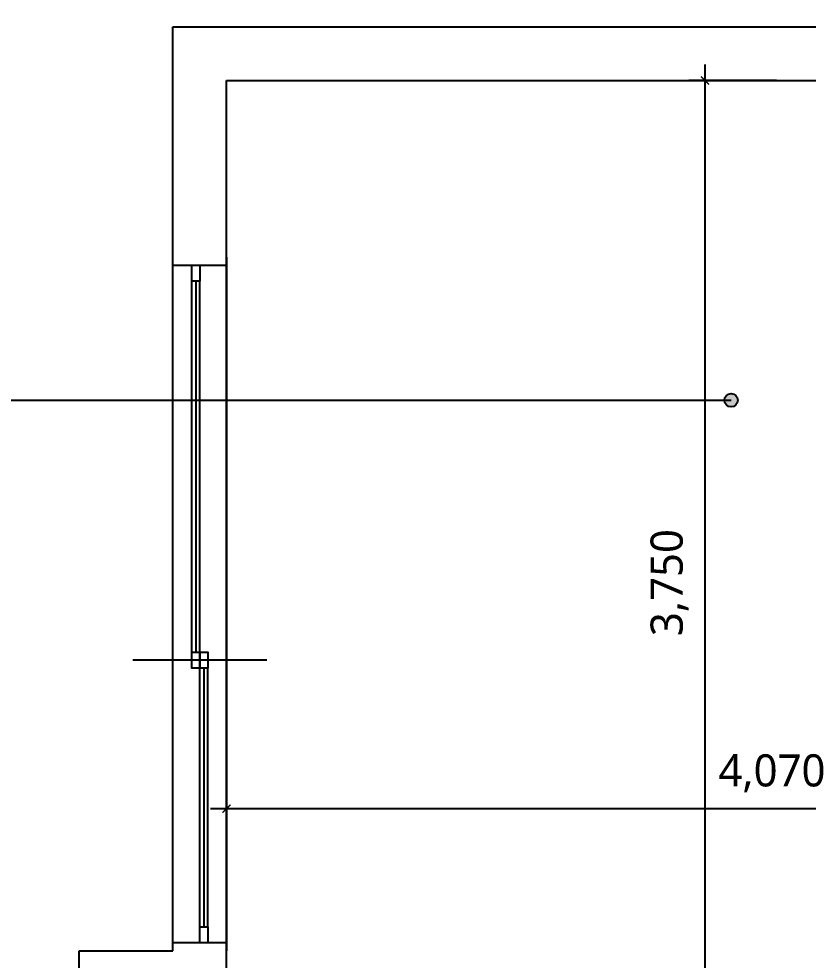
# Model space of a CAD drawing. Header units: millimetres. Extents: x 83042 to 109442, y 67232 to 86252.
# Drawn here: x 89099 to 92044, y 79426 to 82941 of the extents above; entities that cross this region are included whole.
import ezdxf

# ---------------------------------------------------------------- set-up
doc = ezdxf.new("R2010")
doc.units = ezdxf.units.MM
for name, color, linetype in [('0-ELC TEXT', 7, 'Continuous'), ('DIM', 7, 'Continuous'), ('도면층2', 2, 'Continuous'), ('도면층4', 4, 'Continuous'), ('도면층5', 5, 'Continuous')]:
    doc.layers.add(name, color=color, linetype=linetype)
doc.styles.add('HY 울릉도 L', font='malgun.ttf')
doc.dimstyles.new('60', dxfattribs={"dimscale": 60, "dimtxt": 2, "dimasz": 1, "dimexe": 1, "dimexo": 1, "dimgap": 1, "dimtad": 1, "dimdec": 0, "dimrnd": 0.05, "dimdsep": 46, "dimlunit": 6, "dimtxsty": 'HY 울릉도 L', "dimblk": 'ARCHTICK', "dimcen": 2.5, "dimdle": 1, "dimclrd": 133, "dimclre": 133, "dimclrt": 30, "dimadec": 0, "dimazin": 0, "dimtfac": 1, "dimtdec": 0, "dimtix": 1, "dimtmove": 2, "dimatfit": 3, "dimldrblk": 'ARCHTICK', "dimfxl": 1, "dimlwd": -1, "dimlwe": -1, "dimarcsym": 0})

# ---------------------------------------------------------------- blocks, each defined once
blk = doc.blocks.new('_ARCHTICK')
at = {"color": 0, "linetype": 'ByBlock', "const_width": 0.075}
blk.add_lwpolyline([(-0.25, -0.25), (0.25, 0.25)], dxfattribs=at)
blk = doc.blocks.new('*D130')
at = {"layer": 'Defpoints', "color": 0, "transparency": 16777216}
for p in [(89874, 83911), (89874, 82971), (93944, 82971), (91660.4, 74682.8), (91739, 74682.8), (91739, 72671)]:
    blk.add_point(p, dxfattribs=at)
at = {"layer": 'DIM', "color": 133, "transparency": 16777216}
for p, q in [((89874, 83031), (89874, 83971)), ((93944, 83031), (93944, 83971)), ((94004, 83911), (89814, 83911)), ((91660.4, 72611), (91660.4, 74742.8)), ((91679, 74682.8), (91600.4, 74682.8)), ((91679, 72671), (91600.4, 72671))]:
    blk.add_line(p, q, dxfattribs=at)
at = {"layer": 'DIM', "color": 133, "transparency": 16777216, "xscale": 60, "yscale": 60, "zscale": 60}
for p, rotation in [((89874, 83911), 180), ((91660.4, 74682.8), 90), ((91660.4, 72671), 270)]:
    blk.add_blockref('_ARCHTICK', p, dxfattribs=dict(at, rotation=rotation))
blk.add_blockref('_ARCHTICK', (93944, 83911), dxfattribs=at)
at = {"layer": 'DIM', "color": 30, "transparency": 16777216, "insert": (91909, 84042.5), "char_height": 120, "attachment_point": 5, "style": 'HY 울릉도 L'}
blk.add_mtext('4,070', dxfattribs=at)
at = {"layer": 'DIM', "color": 30, "transparency": 16777216, "insert": (91528, 73676.9), "char_height": 120, "attachment_point": 5, "rotation": 90, "style": 'HY 울릉도 L'}
blk.add_mtext('2,012', dxfattribs=at)
blk = doc.blocks.new('*D127')
at = {"layer": 'Defpoints', "color": 0, "transparency": 16777216}
for p in [(91986.4, 82711), (91658.9, 78961), (91986.4, 78961)]:
    blk.add_point(p, dxfattribs=at)
at = {"layer": 'DIM', "color": 133, "transparency": 16777216}
for p, q in [((91658.9, 82771), (91658.9, 78901)), ((91926.4, 82711), (91598.9, 82711)), ((91926.4, 78961), (91598.9, 78961))]:
    blk.add_line(p, q, dxfattribs=at)
at = {"layer": 'DIM', "color": 133, "transparency": 16777216, "xscale": 60, "yscale": 60, "zscale": 60}
for p, rotation in [((91658.9, 82711), 90), ((91658.9, 78961), 270)]:
    blk.add_blockref('_ARCHTICK', p, dxfattribs=dict(at, rotation=rotation))
at = {"layer": 'DIM', "color": 30, "transparency": 16777216, "insert": (91526.8, 80836), "char_height": 120, "attachment_point": 5, "rotation": 90, "style": 'HY 울릉도 L'}
blk.add_mtext('3,750', dxfattribs=at)
blk = doc.blocks.new('*D128')
at = {"layer": 'Defpoints', "color": 0, "transparency": 16777216}
for p in [(93944, 79991.9), (93944, 79861), (89874, 79838.2)]:
    blk.add_point(p, dxfattribs=at)
at = {"layer": 'DIM', "color": 133, "transparency": 16777216}
for p, q in [((89874, 79898.2), (89874, 80051.9)), ((93944, 79921), (93944, 80051.9)), ((89814, 79991.9), (94004, 79991.9))]:
    blk.add_line(p, q, dxfattribs=at)
at = {"layer": 'DIM', "color": 133, "transparency": 16777216, "xscale": 60, "yscale": 60, "zscale": 60, "rotation": 180}
blk.add_blockref('_ARCHTICK', (89874, 79991.9), dxfattribs=at)
at = {"layer": 'DIM', "color": 133, "transparency": 16777216, "xscale": 60, "yscale": 60, "zscale": 60}
blk.add_blockref('_ARCHTICK', (93944, 79991.9), dxfattribs=at)
at = {"layer": 'DIM', "color": 30, "transparency": 16777216, "insert": (91909, 80123.9), "char_height": 120, "attachment_point": 5, "style": 'HY 울릉도 L'}
blk.add_mtext('4,070', dxfattribs=at)

msp = doc.modelspace()

# ---------------------------------------------------------------- hatches: boundary and pattern name
at = {"layer": '0-ELC TEXT'}
h = msp.add_hatch(color=256, dxfattribs=at)
h.dxf.hatch_style = 1
edge = h.paths.add_edge_path()
edge.add_arc((91756.5, 81516.9), 25, -180, 180)

# ---------------------------------------------------------------- linework, layer by layer
msp.add_line((89024, 81516.9), (91756.5, 81516.9), dxfattribs=at)
msp.add_circle((91756.5, 81516.9), 25, dxfattribs=at)
at = {"layer": '도면층2'}
for p, q in [((89674, 82911), (100534, 82911)), ((89674, 79461), (89674, 82911)), ((89874, 82711), (90924, 82711)), ((89874, 79361), (89874, 82711)), ((90924, 82711), (93944, 82711)), ((89324, 78761), (89324, 79461)), ((89324, 79461), (89674, 79461))]:
    msp.add_line(p, q, dxfattribs=at)
at = {"layer": '도면층4'}
for p, q in [((89674, 79461), (89674, 82051)), ((89874, 82051), (89874, 79461)), ((89674, 82021), (89874, 82021)), ((89759, 81961), (89759, 80576)), ((90024, 80546), (89524, 80546)), ((89789, 80516), (89789, 79551)), ((89874, 79491), (89674, 79491))]:
    msp.add_line(p, q, dxfattribs=at)
for points in [[(89744, 82021), (89774, 82021), (89774, 81961), (89744, 81961)], [(89744, 80576), (89774, 80576), (89774, 80516), (89744, 80516)], [(89774, 80576), (89804, 80576), (89804, 80516), (89774, 80516)], [(89774, 79551), (89804, 79551), (89804, 79491), (89774, 79491)]]:
    msp.add_lwpolyline(points, close=True, dxfattribs=at)
at = {"layer": '도면층5'}
for p, q in [((89744, 80576), (89744, 81961)), ((89774, 80576), (89774, 81961)), ((89774, 79551), (89774, 80516)), ((89804, 79551), (89804, 80516))]:
    msp.add_line(p, q, dxfattribs=at)

# ---------------------------------------------------------------- dimensions: what is measured, and where the dimension line sits
at = {"layer": 'DIM'}
for base, p1, p2, picture, middle in [((89874, 83911), (93944, 82971), (89874, 82971), '*D130', (91909, 84042.5)), ((93944, 79991.9), (89874, 79838.2), (93944, 79861), '*D128', (91909, 80123.9))]:
    dim = msp.add_linear_dim(base=base, p1=p1, p2=p2, dimstyle='60', dxfattribs=at)
    dim.commit()
    dim.dimension.update_dxf_attribs({"geometry": picture, "text_midpoint": middle})
for base, p1, p2, picture, middle in [((91660.4, 74682.8), (91739, 72671), (91739, 74682.8), '*D130', (91528, 73676.9)), ((91658.9, 78961), (91986.4, 82711), (91986.4, 78961), '*D127', (91526.8, 80836))]:
    dim = msp.add_linear_dim(base=base, p1=p1, p2=p2, angle=90, dimstyle='60', dxfattribs=at)
    dim.commit()
    dim.dimension.update_dxf_attribs({"geometry": picture, "text_midpoint": middle})

doc.saveas('drawing.dxf')
